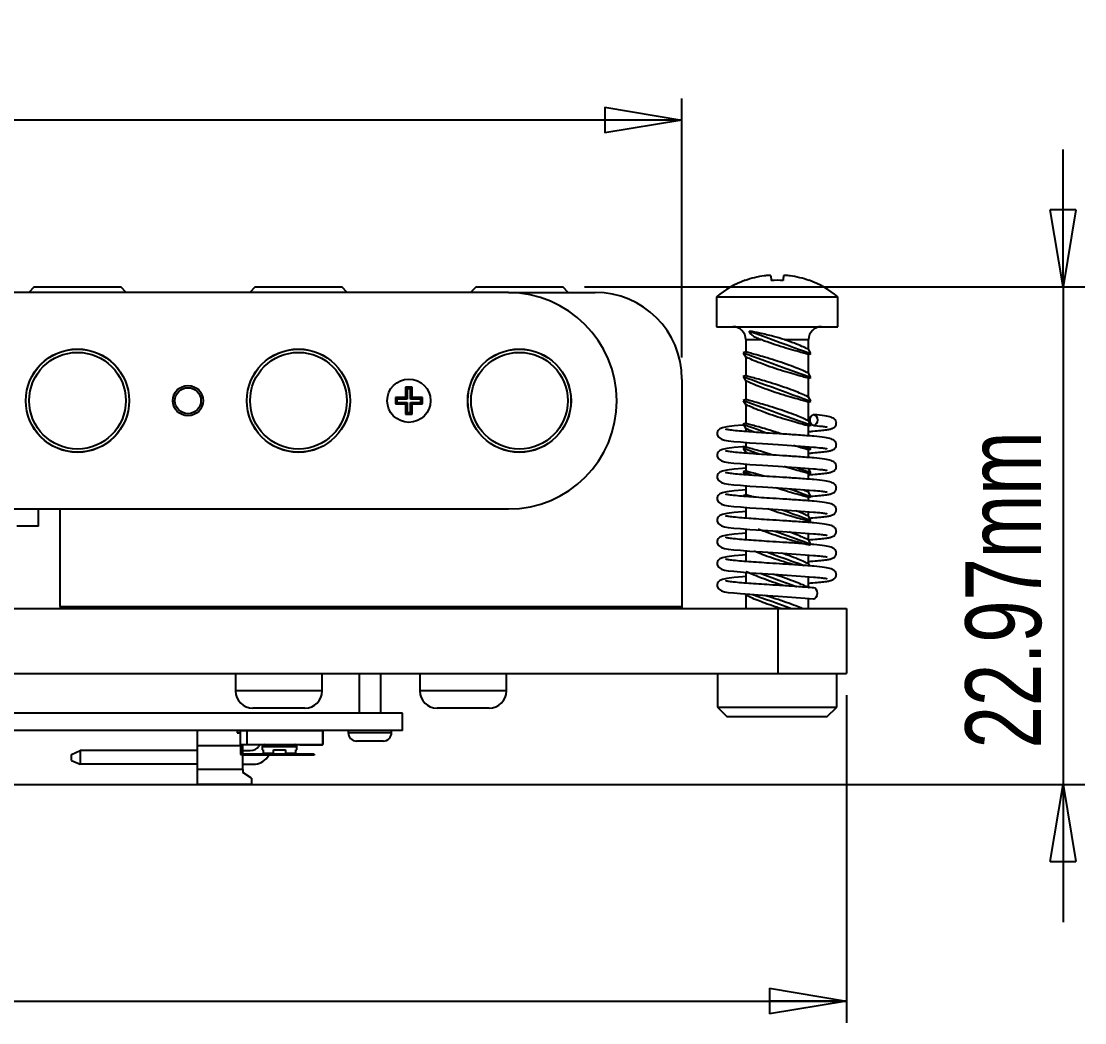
# Model space of a CAD drawing. Header units: millimetres. Extents: x 5 to 292, y 4 to 204.
# Drawn here: x 104.18 to 153.27, y 72.39 to 118.63 of the extents above; entities that cross this region are included whole.
import ezdxf

# ---------------------------------------------------------------- set-up
doc = ezdxf.new("R2010")
doc.units = ezdxf.units.MM
doc.layers.add('LAYER_1', color=179, linetype='Continuous')
doc.styles.add('SLDTEXTSTYLE0', font='TXT', dxfattribs={"width": 0.75})
doc.dimstyles.new('SLDDIMSTYLE0', dxfattribs={"dimtxt": 3.5, "dimasz": 3.556, "dimexe": 0, "dimexo": 0.0625, "dimgap": 0.875, "dimtad": 1, "dimrnd": 1e-09, "dimzin": 12, "dimdsep": 46, "dimtxsty": 'SLDTEXTSTYLE0', "dimblk1": 'CLOSED', "dimblk2": 'CLOSED', "dimsah": 1, "dimcen": 0.09, "dimadec": 0, "dimazin": 3, "dimtfac": 1, "dimtmove": 0, "dimatfit": 0, "dimldrblk": 'CLOSED', "dimfxl": 1, "dimfrac": 2, "dimtolj": 1, "dimtzin": 12, "dimarcsym": 0})
doc.dimstyles.new('SLDDIMSTYLE1', dxfattribs={"dimtxt": 3.5, "dimasz": 3.556, "dimexe": 0, "dimexo": 0.0625, "dimgap": 0.875, "dimtad": 1, "dimrnd": 1e-09, "dimzin": 4, "dimdsep": 46, "dimtxsty": 'SLDTEXTSTYLE0', "dimblk1": 'CLOSED', "dimblk2": 'CLOSED', "dimsah": 1, "dimcen": 0.09, "dimadec": 0, "dimazin": 1, "dimtfac": 1, "dimtofl": 0, "dimtmove": 0, "dimatfit": 3, "dimldrblk": 'CLOSED', "dimfxl": 1, "dimfrac": 2, "dimtolj": 1, "dimtzin": 12, "dimarcsym": 0})

# ---------------------------------------------------------------- blocks, each defined once
blk = doc.blocks.new('_CLOSED')
at = {"color": 0, "linetype": 'ByBlock', "lineweight": -2}
for p, q in [((-1, 0.166667), (0, 0)), ((-1, 0.166667), (-1, -0.166667)), ((0, 0), (-1, -0.166667)), ((0, 0), (-1, 0))]:
    blk.add_line(p, q, dxfattribs=at)
blk = doc.blocks.new('_D')
at = {"layer": 'LAYER_1'}
for p, q in [((152.272, 106.358), (152.272, 112.708)), ((130.172, 106.358), (153.272, 106.358)), ((152.272, 106.358), (152.272, 83.386)), ((84.119, 83.386), (153.272, 83.386)), ((152.272, 83.386), (152.272, 77.036))]:
    blk.add_line(p, q, dxfattribs=at)
at = {"layer": 'LAYER_1', "xscale": 3.556, "yscale": 3.556}
for p, rotation in [((152.272, 106.358, 1.494), 270), ((152.272, 83.386, 1.494), 90)]:
    blk.add_blockref('_CLOSED', p, dxfattribs=dict(at, rotation=rotation))
at = {"layer": 'LAYER_1', "insert": (147.76, 85.054), "char_height": 3.5, "attachment_point": 1, "rotation": 90, "style": 'SLDTEXTSTYLE0'}
blk.add_mtext('22.97mm', dxfattribs=at)
blk = doc.blocks.new('_D_1')
at = {"layer": 'LAYER_1'}
for p, q in [((48.272, 103.108), (48.272, 115.064)), ((134.672, 103.108), (134.672, 115.064)), ((134.672, 114.064), (48.272, 114.064))]:
    blk.add_line(p, q, dxfattribs=at)
at = {"layer": 'LAYER_1', "xscale": 3.556, "yscale": 3.556, "rotation": 180}
blk.add_blockref('_CLOSED', (48.272, 114.064, 1.494), dxfattribs=at)
at = {"layer": 'LAYER_1', "xscale": 3.556, "yscale": 3.556}
blk.add_blockref('_CLOSED', (134.672, 114.064, 1.494), dxfattribs=at)
at = {"layer": 'LAYER_1', "insert": (81.942, 118.576), "char_height": 3.5, "attachment_point": 1, "style": 'SLDTEXTSTYLE0'}
blk.add_mtext('86.40mm', dxfattribs=at)
blk = doc.blocks.new('_D_3')
at = {"layer": 'LAYER_1'}
for p, q in [((40.672, 87.508), (40.672, 72.386)), ((142.272, 87.508), (142.272, 72.386)), ((40.672, 73.386), (142.272, 73.386))]:
    blk.add_line(p, q, dxfattribs=at)
at = {"layer": 'LAYER_1', "xscale": 3.556, "yscale": 3.556, "rotation": 180}
blk.add_blockref('_CLOSED', (40.672, 73.386, 1.494), dxfattribs=at)
at = {"layer": 'LAYER_1', "xscale": 3.556, "yscale": 3.556}
blk.add_blockref('_CLOSED', (142.272, 73.386, 1.494), dxfattribs=at)
at = {"layer": 'LAYER_1', "insert": (80.649, 77.897), "char_height": 3.5, "attachment_point": 1, "style": 'SLDTEXTSTYLE0'}
blk.add_mtext('101.60mm', dxfattribs=at)

msp = doc.modelspace()

# ---------------------------------------------------------------- linework, layer by layer
at = {"color": 7, "linetype": 'Continuous', "lineweight": 25}
for p, q in [((126.672, 106.108), (56.272, 106.108)), ((104.772, 106.358), (104.522, 106.108)), ((104.772, 106.358), (108.772, 106.358)), ((109.022, 106.108), (108.772, 106.358)), ((114.972, 106.358), (114.722, 106.108)), ((114.972, 106.358), (118.972, 106.358)), ((119.222, 106.108), (118.972, 106.358)), ((125.172, 106.358), (124.922, 106.108)), ((125.172, 106.358), (129.172, 106.358)), ((126.672, 106.108), (130.672, 106.108)), ((129.422, 106.108), (129.172, 106.358)), ((136.272, 105.908), (136.272, 104.524)), ((136.272, 105.908), (141.872, 105.908)), ((141.872, 104.524), (141.872, 105.908)), ((136.272, 104.524), (141.872, 104.524)), ((137.622, 103.928), (137.622, 103.356)), ((140.522, 103.481), (140.522, 103.928)), ((137.634, 103.365), (137.51, 103.32)), ((137.51, 103.32), (137.629, 103.115)), ((137.622, 103.12), (137.622, 102.256)), ((140.634, 103.283), (140.516, 103.485)), ((140.519, 103.242), (140.634, 103.283)), ((140.522, 102.376), (140.522, 103.244)), ((137.634, 102.265), (137.51, 102.22)), ((137.51, 102.22), (137.629, 102.015)), ((140.518, 102.142), (140.634, 102.183)), ((140.634, 102.183), (140.521, 102.377)), ((140.522, 101.276), (140.522, 102.144)), ((121.922, 101.733), (121.922, 101.258)), ((122.222, 101.733), (121.922, 101.733)), ((121.994, 101.66), (121.922, 101.733)), ((121.994, 101.66), (121.994, 101.185)), ((122.149, 101.66), (121.994, 101.66)), ((122.149, 101.66), (122.222, 101.733)), ((122.149, 101.185), (122.149, 101.66)), ((122.222, 101.258), (122.222, 101.733)), ((134.672, 102.108), (134.672, 91.608)), ((137.622, 102.02), (137.622, 101.156)), ((121.519, 101.185), (121.447, 101.258)), ((121.447, 101.258), (121.447, 100.958)), ((121.922, 101.258), (121.447, 101.258)), ((121.519, 101.185), (121.519, 101.031)), ((121.994, 101.185), (121.519, 101.185)), ((121.994, 101.185), (121.922, 101.258)), ((122.149, 101.185), (122.222, 101.258)), ((122.624, 101.185), (122.149, 101.185)), ((122.697, 101.258), (122.222, 101.258)), ((122.624, 101.185), (122.697, 101.258)), ((122.624, 101.031), (122.624, 101.185)), ((122.697, 100.958), (122.697, 101.258)), ((137.634, 101.165), (137.51, 101.12)), ((140.634, 101.083), (140.521, 101.277)), ((121.519, 101.031), (121.447, 100.958)), ((121.447, 100.958), (121.922, 100.958)), ((121.519, 101.031), (121.994, 101.031)), ((121.994, 101.031), (121.922, 100.958)), ((121.922, 100.958), (121.922, 100.483)), ((121.994, 101.031), (121.994, 100.556)), ((122.149, 101.031), (122.222, 100.958)), ((122.149, 101.031), (122.624, 101.031)), ((122.149, 100.556), (122.149, 101.031)), ((122.222, 100.958), (122.697, 100.958)), ((122.222, 100.483), (122.222, 100.958)), ((122.624, 101.031), (122.697, 100.958)), ((137.51, 101.12), (137.629, 100.915)), ((137.622, 100.92), (137.622, 100.056)), ((140.518, 101.042), (140.634, 101.083)), ((140.522, 100.176), (140.522, 101.044)), ((121.994, 100.556), (121.922, 100.483)), ((121.922, 100.483), (122.222, 100.483)), ((121.994, 100.556), (122.149, 100.556)), ((122.149, 100.556), (122.222, 100.483)), ((140.634, 99.983), (140.521, 100.177)), ((140.593, 100.191), (140.522, 100.185)), ((137.634, 100.065), (137.51, 100.02)), ((137.51, 100.02), (137.629, 99.815)), ((137.622, 99.82), (137.622, 99.683)), ((140.518, 99.942), (140.634, 99.983)), ((140.522, 99.484), (140.522, 99.944)), ((137.622, 99.182), (137.622, 98.956)), ((137.634, 98.965), (137.51, 98.92)), ((137.51, 98.92), (137.629, 98.715)), ((137.622, 98.72), (137.622, 98.683)), ((140.518, 98.842), (140.634, 98.883)), ((140.522, 98.484), (140.522, 98.844)), ((140.634, 98.883), (140.578, 98.979)), ((137.634, 97.865), (137.51, 97.82)), ((137.51, 97.82), (137.588, 97.685)), ((137.622, 98.182), (137.622, 97.856)), ((138.478, 97.621), (138.139, 97.718)), ((140.518, 97.742), (140.634, 97.783)), ((140.634, 97.783), (140.521, 97.977)), ((140.522, 97.484), (140.522, 97.744)), ((137.634, 96.765), (137.51, 96.72)), ((137.622, 97.182), (137.622, 96.756)), ((140.634, 96.683), (140.521, 96.877)), ((140.522, 96.876), (140.522, 96.983)), ((140.518, 96.642), (140.634, 96.683)), ((140.522, 96.484), (140.522, 96.644)), ((102.472, 96.108), (126.672, 96.108)), ((104.966, 95.308), (104.966, 96.108)), ((105.972, 91.608), (105.972, 96.108)), ((137.622, 96.182), (137.622, 95.66)), ((140.634, 95.583), (140.521, 95.777)), ((140.522, 95.776), (140.522, 95.983)), ((104.966, 95.308), (103.966, 95.308)), ((140.518, 95.542), (140.634, 95.583)), ((140.522, 95.484), (140.522, 95.544)), ((137.622, 95.182), (137.622, 94.683)), ((140.522, 94.676), (140.522, 94.983)), ((140.634, 94.483), (140.521, 94.677)), ((140.522, 94.443), (140.634, 94.483)), ((137.622, 94.182), (137.622, 93.683)), ((138.196, 94.077), (138.015, 94.153)), ((140.522, 93.576), (140.522, 93.983)), ((140.577, 93.479), (140.521, 93.577)), ((137.622, 93.182), (137.622, 92.683)), ((140.522, 92.476), (140.522, 92.983)), ((137.588, 92.185), (137.629, 92.115)), ((137.622, 92.12), (137.622, 91.508)), ((140.522, 91.508), (140.522, 91.983)), ((43.842, 91.508), (139.102, 91.508)), ((105.972, 91.608), (105.972, 91.508)), ((105.972, 91.608), (134.672, 91.608)), ((134.672, 91.608), (134.672, 91.508)), ((139.102, 91.508), (139.102, 88.508)), ((139.102, 91.508), (142.272, 91.508)), ((142.272, 91.508), (142.272, 88.508)), ((43.842, 88.508), (139.102, 88.508)), ((114.072, 88.508), (114.072, 87.708)), ((118.072, 87.708), (118.072, 88.508)), ((119.772, 88.508), (119.772, 86.686)), ((120.772, 86.686), (120.772, 88.508)), ((122.572, 88.508), (122.572, 87.708)), ((126.572, 87.708), (126.572, 88.508)), ((136.322, 88.508), (136.322, 86.958)), ((139.102, 88.508), (142.272, 88.508)), ((141.822, 86.958), (141.822, 88.508)), ((117.272, 86.908), (114.872, 86.908)), ((125.772, 86.908), (123.372, 86.908)), ((136.322, 86.958), (136.772, 86.508)), ((136.322, 86.958), (141.822, 86.958)), ((141.372, 86.508), (141.822, 86.958)), ((119.772, 86.686), (79.472, 86.686)), ((121.772, 86.686), (119.772, 86.686)), ((121.772, 85.886), (121.772, 86.686)), ((141.372, 86.508), (136.772, 86.508)), ((119.772, 85.886), (79.472, 85.886)), ((112.298, 85.886), (112.298, 85.186)), ((114.151, 85.868), (114.151, 85.768)), ((114.301, 85.868), (114.151, 85.868)), ((114.151, 85.768), (114.301, 85.768)), ((114.301, 85.233), (114.301, 85.868)), ((114.601, 85.868), (114.301, 85.868)), ((114.601, 85.233), (114.601, 85.868)), ((118.051, 85.868), (114.601, 85.868)), ((114.798, 85.886), (114.798, 85.868)), ((117.214, 85.886), (117.214, 85.873)), ((117.214, 85.873), (118.076, 85.873)), ((117.298, 85.868), (117.298, 85.873)), ((117.324, 85.873), (117.334, 85.868)), ((118.101, 85.818), (118.101, 85.847)), ((118.101, 85.283), (118.101, 85.818)), ((118.114, 85.258), (118.114, 85.847)), ((119.272, 85.886), (119.272, 85.786)), ((121.772, 85.886), (119.772, 85.886)), ((121.272, 85.786), (121.272, 85.886)), ((106.498, 84.771), (106.898, 84.951)), ((106.898, 84.951), (106.898, 84.321)), ((112.298, 84.951), (106.898, 84.951)), ((112.298, 85.186), (114.301, 85.186)), ((112.298, 85.186), (112.298, 84.086)), ((114.301, 85.233), (114.601, 85.233)), ((114.301, 85.233), (114.301, 84.768)), ((114.401, 84.768), (114.401, 85.233)), ((114.401, 84.951), (114.748, 84.951)), ((114.601, 85.233), (118.051, 85.233)), ((115.209, 85.233), (115.148, 85.151)), ((115.301, 85.133), (115.301, 84.983)), ((115.301, 84.983), (115.35, 84.983)), ((115.35, 84.983), (115.35, 84.833)), ((115.826, 84.983), (116.376, 84.983)), ((115.826, 84.833), (115.826, 84.983)), ((116.376, 84.983), (116.376, 84.833)), ((116.842, 85.22), (116.842, 85.233)), ((117.043, 85.22), (116.842, 85.22)), ((116.852, 84.983), (116.901, 84.983)), ((116.852, 84.833), (116.852, 84.983)), ((116.901, 84.983), (116.901, 85.133)), ((117.043, 85.233), (117.043, 85.22)), ((117.043, 85.22), (118.076, 85.22)), ((118.076, 85.233), (118.051, 85.233)), ((118.101, 85.258), (118.101, 85.283)), ((119.691, 85.386), (119.647, 85.388)), ((120.122, 85.386), (119.691, 85.386)), ((120.421, 85.388), (120.122, 85.388)), ((120.122, 85.388), (120.122, 85.386)), ((120.422, 85.386), (120.421, 85.388)), ((120.852, 85.386), (120.422, 85.386)), ((120.896, 85.388), (120.852, 85.386)), ((106.498, 84.501), (106.498, 84.771)), ((106.498, 84.501), (106.898, 84.321)), ((114.301, 84.768), (114.401, 84.768)), ((114.398, 84.086), (114.398, 84.768)), ((114.441, 84.783), (114.441, 84.733)), ((114.586, 84.783), (114.441, 84.783)), ((114.586, 84.733), (114.441, 84.733)), ((114.586, 84.783), (114.586, 84.733)), ((117.351, 84.783), (114.586, 84.783)), ((117.351, 84.733), (114.586, 84.733)), ((115.35, 84.833), (115.826, 84.833)), ((115.538, 84.641), (115.607, 84.733)), ((116.376, 84.833), (116.852, 84.833)), ((117.351, 84.733), (117.351, 84.783)), ((117.701, 84.783), (117.351, 84.783)), ((117.701, 84.733), (117.351, 84.733)), ((117.701, 84.783), (117.701, 84.733)), ((112.298, 84.321), (106.898, 84.321)), ((114.398, 84.086), (112.298, 84.086)), ((112.298, 84.086), (112.298, 83.386)), ((114.398, 84.321), (114.897, 84.321)), ((114.398, 84.086), (114.398, 83.936)), ((114.798, 83.686), (114.398, 83.936)), ((114.798, 83.686), (114.798, 83.386)), ((114.798, 83.386), (112.298, 83.386))]:
    msp.add_line(p, q, dxfattribs=at)
at = {"color": 8, "linetype": 'Continuous', "lineweight": 25}
for p, q in [((137.622, 103.928), (138.32, 103.928)), ((139.402, 103.928), (140.522, 103.928)), ((118.072, 87.708), (114.072, 87.708)), ((126.572, 87.708), (122.572, 87.708)), ((119.272, 85.786), (121.272, 85.786)), ((115.301, 85.133), (116.901, 85.133))]:
    msp.add_line(p, q, dxfattribs=at)
at = {"color": 7, "linetype": 'Continuous', "lineweight": 25, "flags": 128}
for points in [[(137.598, 106.668), (137.598, 106.667), (137.598, 106.665), (137.599, 106.663), (137.599, 106.659)], [(138.778, 106.872), (138.779, 106.855), (138.781, 106.836), (138.784, 106.813), (138.786, 106.788), (138.789, 106.76), (138.792, 106.729), (138.795, 106.695), (138.799, 106.659)], [(139.365, 106.872), (139.364, 106.855), (139.362, 106.836), (139.359, 106.813), (139.357, 106.788), (139.354, 106.76), (139.351, 106.729), (139.348, 106.695), (139.344, 106.659)], [(137.79, 104.318), (138.005, 104.24), (138.268, 104.144), (138.567, 104.035), (138.888, 103.919), (139.217, 103.799), (139.539, 103.681), (139.841, 103.571), (140.109, 103.474), (140.331, 103.393), (140.496, 103.333), (140.599, 103.296), (140.634, 103.283)], [(137.51, 103.32), (137.519, 103.317), (137.591, 103.29), (137.733, 103.239), (137.938, 103.164), (138.195, 103.071), (138.493, 102.962), (138.819, 102.844), (139.156, 102.721), (139.489, 102.6), (139.803, 102.485), (140.083, 102.384), (140.315, 102.299), (140.489, 102.236), (140.597, 102.196), (140.634, 102.183)], [(137.51, 102.22), (137.519, 102.217), (137.591, 102.19), (137.733, 102.139), (137.938, 102.064), (138.195, 101.971), (138.493, 101.862), (138.819, 101.744), (139.156, 101.621), (139.489, 101.5), (139.803, 101.385), (140.083, 101.284), (140.315, 101.199), (140.489, 101.136), (140.597, 101.096), (140.634, 101.083)], [(137.51, 101.12), (137.519, 101.117), (137.591, 101.09), (137.733, 101.039), (137.938, 100.964), (138.195, 100.871), (138.493, 100.762), (138.819, 100.644), (139.156, 100.521), (139.489, 100.4), (139.803, 100.285), (140.083, 100.184), (140.315, 100.099), (140.489, 100.036), (140.597, 99.996), (140.634, 99.983)], [(140.93, 100.215), (140.917, 100.119), (140.88, 100.038), (140.825, 99.984), (140.759, 99.965), (140.694, 99.984), (140.639, 100.038), (140.602, 100.119), (140.589, 100.215), (140.602, 100.31), (140.639, 100.392), (140.694, 100.446), (140.759, 100.465), (140.825, 100.446), (140.88, 100.392), (140.917, 100.31), (140.93, 100.215)], [(137.533, 99.98), (137.474, 99.975), (137.08, 99.941), (136.749, 99.9), (136.551, 99.859), (136.429, 99.807), (136.378, 99.766), (136.349, 99.73), (136.322, 99.678), (136.306, 99.612), (136.308, 99.544), (136.354, 99.433), (136.496, 99.327), (136.635, 99.288), (136.817, 99.258), (137.065, 99.229), (137.383, 99.201), (137.81, 99.167), (138.4, 99.126), (139.124, 99.08), (139.529, 99.054), (139.952, 99.026), (140.369, 98.995), (140.752, 98.965), (140.752, 98.965)], [(137.51, 100.02), (137.519, 100.017), (137.591, 99.99), (137.733, 99.939), (137.938, 99.864), (138.195, 99.771), (138.493, 99.662), (138.634, 99.611)], [(137.622, 98.986), (137.474, 98.975), (137.08, 98.941), (136.749, 98.9), (136.551, 98.859), (136.429, 98.807), (136.378, 98.766), (136.349, 98.73), (136.322, 98.678), (136.306, 98.612), (136.308, 98.544), (136.354, 98.433), (136.496, 98.327), (136.635, 98.288), (136.817, 98.258), (137.065, 98.229), (137.383, 98.201), (137.81, 98.167), (138.4, 98.126), (139.124, 98.08), (139.529, 98.054), (139.952, 98.026), (140.369, 97.995), (140.752, 97.965), (140.752, 97.965)], [(137.51, 98.92), (137.519, 98.917), (137.591, 98.89), (137.733, 98.839), (137.938, 98.764), (138.195, 98.671), (138.284, 98.638)], [(140.322, 98.996), (140.489, 98.936), (140.597, 98.896), (140.634, 98.883)], [(137.622, 97.986), (137.474, 97.975), (137.08, 97.941), (136.749, 97.9), (136.551, 97.859), (136.429, 97.807), (136.378, 97.766), (136.349, 97.73), (136.322, 97.678), (136.306, 97.612), (136.308, 97.544), (136.354, 97.433), (136.496, 97.327), (136.635, 97.288), (136.817, 97.258), (137.065, 97.229), (137.383, 97.201), (137.81, 97.167), (138.4, 97.126), (139.124, 97.08), (139.529, 97.054), (139.952, 97.026), (140.369, 96.995), (140.752, 96.965), (140.752, 96.965)], [(137.51, 97.82), (137.519, 97.817), (137.591, 97.79), (137.733, 97.739), (137.938, 97.664), (137.939, 97.664)], [(139.988, 98.018), (140.083, 97.984), (140.315, 97.899), (140.489, 97.836), (140.597, 97.796), (140.634, 97.783)], [(137.622, 96.986), (137.474, 96.975), (137.08, 96.941), (136.749, 96.9), (136.551, 96.859), (136.429, 96.807), (136.378, 96.766), (136.349, 96.73), (136.322, 96.678), (136.306, 96.612), (136.308, 96.544), (136.354, 96.433), (136.496, 96.327), (136.635, 96.288), (136.817, 96.258), (137.065, 96.229), (137.383, 96.201), (137.81, 96.167), (138.4, 96.126), (139.124, 96.08), (139.529, 96.054), (139.952, 96.026), (140.369, 95.995), (140.752, 95.965), (140.752, 95.965)], [(137.51, 96.72), (137.519, 96.717), (137.581, 96.694)], [(139.641, 97.044), (139.803, 96.985), (140.083, 96.884), (140.315, 96.799), (140.489, 96.736), (140.597, 96.696), (140.634, 96.683)], [(137.622, 95.986), (137.474, 95.975), (137.08, 95.941), (136.749, 95.9), (136.551, 95.859), (136.429, 95.807), (136.378, 95.766), (136.349, 95.73), (136.322, 95.678), (136.306, 95.612), (136.308, 95.544), (136.354, 95.433), (136.496, 95.327), (136.635, 95.288), (136.817, 95.258), (137.065, 95.229), (137.383, 95.201), (137.81, 95.167), (138.4, 95.126), (139.124, 95.08), (139.529, 95.054), (139.952, 95.026), (140.369, 94.995), (140.752, 94.965), (140.752, 94.965)], [(139.302, 96.068), (139.489, 96), (139.803, 95.885), (140.083, 95.784), (140.315, 95.699), (140.489, 95.636), (140.597, 95.596), (140.634, 95.583)], [(137.622, 94.986), (137.474, 94.975), (137.08, 94.941), (136.749, 94.9), (136.551, 94.859), (136.429, 94.807), (136.378, 94.766), (136.349, 94.73), (136.322, 94.678), (136.306, 94.612), (136.308, 94.544), (136.354, 94.433), (136.496, 94.327), (136.635, 94.288), (136.817, 94.258), (137.065, 94.229), (137.383, 94.201), (137.81, 94.167), (138.4, 94.126), (139.124, 94.08), (139.529, 94.054), (139.952, 94.026), (140.369, 93.995), (140.752, 93.965), (140.752, 93.965)], [(138.963, 95.091), (139.156, 95.021), (139.489, 94.9), (139.803, 94.785), (140.083, 94.684), (140.315, 94.599), (140.489, 94.536), (140.597, 94.496), (140.634, 94.483)], [(137.622, 93.986), (137.474, 93.975), (137.08, 93.941), (136.749, 93.9), (136.551, 93.859), (136.429, 93.807), (136.378, 93.766), (136.349, 93.73), (136.322, 93.678), (136.306, 93.612), (136.308, 93.544), (136.354, 93.433), (136.496, 93.327), (136.635, 93.288), (136.817, 93.258), (137.065, 93.229), (137.383, 93.201), (137.81, 93.167), (138.4, 93.126), (139.124, 93.08), (139.529, 93.054), (139.952, 93.026), (140.369, 92.995), (140.752, 92.965), (140.752, 92.965)], [(138.633, 94.111), (138.819, 94.044), (139.156, 93.921), (139.489, 93.8), (139.803, 93.685), (140.083, 93.584), (140.315, 93.499), (140.321, 93.497)], [(137.622, 92.986), (137.474, 92.975), (137.08, 92.941), (136.749, 92.9), (136.551, 92.859), (136.429, 92.807), (136.378, 92.766), (136.349, 92.73), (136.322, 92.678), (136.306, 92.612), (136.308, 92.544), (136.354, 92.433), (136.496, 92.327), (136.635, 92.288), (136.817, 92.258), (137.065, 92.229), (137.383, 92.201), (137.81, 92.167), (138.4, 92.126), (139.124, 92.08), (139.529, 92.054), (139.952, 92.026), (140.369, 91.995), (140.752, 91.965), (140.752, 91.965)], [(138.284, 93.138), (138.493, 93.062), (138.819, 92.944), (139.156, 92.821), (139.489, 92.7), (139.803, 92.585), (139.988, 92.518)], [(140.752, 91.965), (140.759, 91.965), (140.825, 91.984), (140.88, 92.038), (140.917, 92.119), (140.93, 92.215), (140.917, 92.31), (140.88, 92.392), (140.825, 92.446), (140.766, 92.465)], [(137.94, 92.164), (138.195, 92.071), (138.493, 91.962), (138.819, 91.844), (139.156, 91.721), (139.489, 91.6), (139.74, 91.508)], [(116.098, 85.886), (116.006, 85.88), (115.931, 85.868)]]:
    msp.add_lwpolyline(points, dxfattribs=at)
at = {"color": 7, "linetype": 'Continuous', "lineweight": 25}
for centre, radius in [((106.772, 101.108), 2.385), ((106.772, 101.108), 2.381), ((106.772, 101.108), 2.231), ((116.972, 101.108), 2.385), ((116.972, 101.108), 2.381), ((116.972, 101.108), 2.231), ((127.172, 101.108), 2.385), ((127.172, 101.108), 2.381), ((127.172, 101.108), 2.231), ((111.872, 101.108), 0.7), ((111.872, 101.108), 0.6), ((122.072, 101.108), 1)]:
    msp.add_circle(centre, radius, dxfattribs=at)
for centre, radius, start, end in [((139.072, 102.556), 4.368, 109.7123, 129.8683), ((139.071, 102.53), 4.383, 97.8583, 109.6187), ((139.072, 102.408), 4.259, 86.3326, 93.6674), ((139.072, 102.53), 4.383, 70.3813, 82.1417), ((132.294, 107.492), 8.292, 354.2373, 354.2979), ((139.072, 102.556), 4.368, 50.1317, 70.2877), ((126.628, 101.064), 5.044, 0.5, 89.5), ((130.672, 102.108), 4, 0, 90), ((137.026, 103.928), 0.595, 0, 90), ((141.117, 103.928), 0.595, 90, 180), ((126.672, 101.108), 5, 270, 0), ((114.872, 87.708), 0.8, 180, 270), ((117.272, 87.708), 0.8, 270, 0), ((123.372, 87.708), 0.8, 180, 270), ((125.772, 87.708), 0.8, 270, 0), ((118.051, 85.818), 0.05, 0, 90), ((118.076, 85.847), 0.0381, 0, 90), ((118.076, 85.847), 0.0254, 360, 90), ((119.672, 85.786), 0.4, 180, 266.5132), ((120.872, 85.786), 0.4, 273.4832, 0), ((114.748, 85.451), 0.5, 270, 323.1792), ((115.401, 85.133), 0.1, 90, 180), ((116.801, 85.133), 0.1, 65.9727, 90), ((116.801, 85.133), 0.1, 360, 60.8092), ((118.051, 85.283), 0.05, 270, 360), ((118.076, 85.258), 0.0254, 270, 0), ((118.076, 85.258), 0.0381, 270, 360), ((114.897, 85.121), 0.8, 270, 323.1792)]:
    msp.add_arc(centre, radius, start, end, dxfattribs=at)
for points, knots in [([(138.778, 106.872), (138.774, 106.877), (138.766, 106.885), (138.712, 106.89), (138.634, 106.889), (138.549, 106.882), (138.493, 106.875), (138.472, 106.872)], [0, 0, 0, 0, 0.21709, 0.434292, 0.648961, 0.862731, 1, 1, 1, 1]), ([(139.672, 106.872), (139.637, 106.877), (139.568, 106.885), (139.476, 106.89), (139.407, 106.889), (139.371, 106.882), (139.367, 106.875), (139.365, 106.872)], [0, 0, 0, 0, 0.217094, 0.434292, 0.648964, 0.86273, 1, 1, 1, 1]), ([(139.402, 103.928), (139.235, 103.98), (138.858, 104.097), (138.282, 104.224), (137.933, 104.292), (137.796, 104.317), (137.79, 104.318)], [0, 0, 0, 0, 0.293907, 0.661808, 0.984465, 1, 1, 1, 1]), ([(138.32, 103.928), (138.245, 103.958), (138.095, 104.016), (137.95, 104.104), (137.863, 104.182), (137.833, 104.215), (137.811, 104.247), (137.798, 104.276), (137.791, 104.3), (137.79, 104.313), (137.79, 104.318)], [0, 0, 0, 0, 0.356478, 0.710959, 0.775769, 0.841134, 0.879753, 0.918502, 0.967495, 1, 1, 1, 1]), ([(140.518, 103.244), (140.506, 103.247), (140.481, 103.254), (140.255, 103.315), (139.913, 103.41), (139.471, 103.539), (138.976, 103.693), (138.582, 103.829), (138.377, 103.907), (138.32, 103.928)], [0, 0, 0, 0, 0.142785, 0.29265, 0.445151, 0.602456, 0.765616, 0.934309, 1, 1, 1, 1]), ([(140.51, 103.481), (140.514, 103.479), (140.536, 103.469), (140.438, 103.516), (140.222, 103.614), (139.87, 103.761), (139.563, 103.871), (139.402, 103.928)], [0, 0, 0, 0, 0.043562, 0.265305, 0.489839, 0.732179, 1, 1, 1, 1]), ([(138.139, 103.218), (138.039, 103.246), (137.825, 103.306), (137.644, 103.354), (137.639, 103.356), (137.638, 103.356)], [0, 0, 0, 0, 0.342158, 0.729809, 1, 1, 1, 1]), ([(138.196, 102.877), (138.074, 102.927), (137.832, 103.027), (137.641, 103.118), (137.639, 103.119), (137.638, 103.12)], [0, 0, 0, 0, 0.381999, 0.761879, 1, 1, 1, 1]), ([(140.52, 102.376), (140.52, 102.376), (140.545, 102.364), (140.46, 102.405), (140.269, 102.494), (139.936, 102.634), (139.496, 102.799), (138.986, 102.968), (138.506, 103.114), (138.251, 103.187), (138.139, 103.218)], [0, 0, 0, 0, 0.003405, 0.134855, 0.265965, 0.40661, 0.558943, 0.717891, 0.876835, 1, 1, 1, 1]), ([(140.518, 102.144), (140.506, 102.147), (140.481, 102.154), (140.257, 102.214), (139.915, 102.309), (139.473, 102.438), (138.979, 102.592), (138.533, 102.746), (138.293, 102.839), (138.196, 102.877)], [0, 0, 0, 0, 0.13528, 0.277993, 0.423203, 0.572981, 0.728333, 0.888959, 1, 1, 1, 1]), ([(138.139, 102.118), (138.039, 102.146), (137.825, 102.206), (137.644, 102.254), (137.639, 102.256), (137.638, 102.256)], [0, 0, 0, 0, 0.342158, 0.729809, 1, 1, 1, 1]), ([(140.52, 101.276), (140.52, 101.276), (140.545, 101.264), (140.46, 101.305), (140.269, 101.394), (139.936, 101.534), (139.496, 101.699), (138.986, 101.868), (138.506, 102.014), (138.251, 102.087), (138.139, 102.118)], [0, 0, 0, 0, 0.003405, 0.134855, 0.265965, 0.40661, 0.558943, 0.717891, 0.876835, 1, 1, 1, 1]), ([(138.196, 101.777), (138.074, 101.827), (137.832, 101.927), (137.641, 102.018), (137.639, 102.019), (137.638, 102.02)], [0, 0, 0, 0, 0.381999, 0.761879, 1, 1, 1, 1]), ([(140.518, 101.044), (140.506, 101.047), (140.481, 101.054), (140.257, 101.114), (139.915, 101.209), (139.473, 101.338), (138.979, 101.492), (138.533, 101.646), (138.293, 101.739), (138.196, 101.777)], [0, 0, 0, 0, 0.13528, 0.277993, 0.423203, 0.572981, 0.728333, 0.888959, 1, 1, 1, 1]), ([(138.139, 101.018), (138.039, 101.046), (137.825, 101.106), (137.644, 101.154), (137.639, 101.156), (137.638, 101.156)], [0, 0, 0, 0, 0.342158, 0.729809, 1, 1, 1, 1]), ([(138.196, 100.677), (138.074, 100.727), (137.832, 100.827), (137.641, 100.918), (137.639, 100.919), (137.638, 100.92)], [0, 0, 0, 0, 0.381999, 0.761879, 1, 1, 1, 1]), ([(140.52, 100.176), (140.52, 100.176), (140.545, 100.164), (140.46, 100.205), (140.269, 100.294), (139.936, 100.434), (139.496, 100.599), (138.986, 100.768), (138.506, 100.914), (138.251, 100.987), (138.139, 101.018)], [0, 0, 0, 0, 0.003405, 0.134855, 0.265965, 0.40661, 0.558943, 0.717891, 0.876835, 1, 1, 1, 1]), ([(140.518, 99.944), (140.506, 99.947), (140.481, 99.954), (140.257, 100.014), (139.915, 100.109), (139.473, 100.238), (138.979, 100.392), (138.533, 100.546), (138.293, 100.639), (138.196, 100.677)], [0, 0, 0, 0, 0.13528, 0.277993, 0.423203, 0.572981, 0.728333, 0.888959, 1, 1, 1, 1]), ([(140.522, 99.685), (140.589, 99.69), (140.806, 99.707), (141.085, 99.732), (141.352, 99.765), (141.514, 99.795), (141.631, 99.826), (141.736, 99.9), (141.785, 99.976), (141.802, 100.041), (141.805, 100.08), (141.803, 100.115), (141.798, 100.142), (141.779, 100.203), (141.716, 100.275), (141.558, 100.352), (141.262, 100.417), (140.942, 100.448), (140.767, 100.464)], [0, 0, 0, 0, 0.05102, 0.163073, 0.265193, 0.356002, 0.435631, 0.473676, 0.509358, 0.523299, 0.534396, 0.539893, 0.551271, 0.566794, 0.629755, 0.724605, 0.849692, 1, 1, 1, 1]), ([(140.522, 98.685), (140.589, 98.69), (140.806, 98.707), (141.085, 98.732), (141.352, 98.765), (141.514, 98.795), (141.631, 98.826), (141.736, 98.9), (141.785, 98.976), (141.802, 99.041), (141.805, 99.08), (141.803, 99.115), (141.798, 99.142), (141.779, 99.203), (141.716, 99.275), (141.558, 99.352), (141.26, 99.417), (140.841, 99.46), (140.433, 99.491), (139.958, 99.526), (139.377, 99.565), (138.748, 99.603), (138.215, 99.638), (137.743, 99.672), (137.316, 99.706), (136.967, 99.74), (136.763, 99.767), (136.692, 99.788), (136.698, 99.783), (136.698, 99.783)], [0, 0, 0, 0, 0.024002, 0.076715, 0.124756, 0.167477, 0.204937, 0.222835, 0.239621, 0.246179, 0.251399, 0.253986, 0.259338, 0.266641, 0.29626, 0.340881, 0.399726, 0.470437, 0.514129, 0.555692, 0.629795, 0.690737, 0.741597, 0.792445, 0.846538, 0.90369, 0.959333, 0.998401, 1, 1, 1, 1]), ([(138.139, 99.918), (138.039, 99.946), (137.825, 100.006), (137.644, 100.054), (137.639, 100.056), (137.638, 100.056)], [0, 0, 0, 0, 0.342158, 0.729809, 1, 1, 1, 1]), ([(138.014, 99.653), (137.959, 99.676), (137.786, 99.748), (137.643, 99.818), (137.639, 99.819), (137.638, 99.82)], [0, 0, 0, 0, 0.223934, 0.700976, 1, 1, 1, 1]), ([(139.27, 99.571), (139.176, 99.603), (138.913, 99.692), (138.505, 99.814), (138.25, 99.887), (138.139, 99.918)], [0, 0, 0, 0, 0.239549, 0.667997, 1, 1, 1, 1]), ([(140.752, 99.965), (140.881, 99.953), (141.117, 99.93), (141.301, 99.91), (141.377, 99.891), (141.37, 99.905), (141.369, 99.906)], [0, 0, 0, 0, 0.389278, 0.713915, 0.967012, 1, 1, 1, 1]), ([(140.522, 97.685), (140.589, 97.69), (140.806, 97.707), (141.085, 97.732), (141.352, 97.765), (141.514, 97.795), (141.631, 97.826), (141.736, 97.9), (141.785, 97.976), (141.802, 98.041), (141.805, 98.08), (141.803, 98.115), (141.798, 98.142), (141.779, 98.203), (141.716, 98.275), (141.558, 98.352), (141.26, 98.417), (140.841, 98.46), (140.433, 98.491), (139.958, 98.526), (139.377, 98.565), (138.748, 98.603), (138.215, 98.638), (137.743, 98.672), (137.316, 98.706), (136.967, 98.74), (136.763, 98.767), (136.692, 98.788), (136.698, 98.783), (136.698, 98.783)], [0, 0, 0, 0, 0.024002, 0.076715, 0.124756, 0.167477, 0.204937, 0.222835, 0.239621, 0.246179, 0.2514, 0.253986, 0.259339, 0.266641, 0.29626, 0.340881, 0.399726, 0.470437, 0.514129, 0.555692, 0.629795, 0.690737, 0.741597, 0.792445, 0.846538, 0.90369, 0.959333, 0.998401, 1, 1, 1, 1]), ([(137.739, 98.673), (137.707, 98.688), (137.628, 98.724), (137.634, 98.721), (137.638, 98.72)], [0, 0, 0, 0, 0.395412, 1, 1, 1, 1]), ([(138.139, 98.818), (138.039, 98.846), (137.825, 98.906), (137.644, 98.954), (137.639, 98.956), (137.638, 98.956)], [0, 0, 0, 0, 0.342158, 0.729809, 1, 1, 1, 1]), ([(138.893, 98.594), (138.753, 98.638), (138.478, 98.723), (138.25, 98.787), (138.139, 98.818)], [0, 0, 0, 0, 0.5127601, 1, 1, 1, 1]), ([(140.518, 98.844), (140.506, 98.847), (140.482, 98.853), (140.253, 98.916), (140.022, 98.978), (139.858, 99.027), (139.834, 99.034)], [0, 0, 0, 0, 0.302366, 0.621345, 0.945907, 1, 1, 1, 1]), ([(140.752, 98.965), (140.881, 98.953), (141.117, 98.93), (141.301, 98.91), (141.377, 98.891), (141.37, 98.905), (141.369, 98.906)], [0, 0, 0, 0, 0.389278, 0.713915, 0.967012, 1, 1, 1, 1]), ([(140.628, 96.693), (140.659, 96.696), (140.838, 96.709), (141.084, 96.732), (141.352, 96.765), (141.514, 96.795), (141.631, 96.826), (141.736, 96.9), (141.785, 96.976), (141.802, 97.041), (141.805, 97.08), (141.803, 97.115), (141.798, 97.142), (141.779, 97.203), (141.716, 97.275), (141.558, 97.352), (141.26, 97.417), (140.841, 97.46), (140.433, 97.491), (139.958, 97.526), (139.377, 97.565), (138.748, 97.603), (138.215, 97.638), (137.743, 97.672), (137.316, 97.706), (136.967, 97.74), (136.763, 97.767), (136.692, 97.788), (136.698, 97.783), (136.698, 97.783)], [0, 0, 0, 0, 0.011344, 0.064741, 0.113405, 0.156679, 0.194625, 0.212756, 0.229759, 0.236403, 0.24169, 0.24431, 0.249732, 0.25713, 0.287133, 0.332333, 0.391941, 0.463569, 0.507827, 0.549929, 0.624994, 0.686726, 0.738246, 0.789753, 0.844547, 0.902441, 0.958806, 0.998381, 1, 1, 1, 1]), ([(138.139, 97.718), (138.039, 97.746), (137.825, 97.806), (137.644, 97.854), (137.639, 97.856), (137.638, 97.856)], [0, 0, 0, 0, 0.342158, 0.729809, 1, 1, 1, 1]), ([(140.518, 97.744), (140.506, 97.747), (140.481, 97.754), (140.257, 97.814), (139.914, 97.91), (139.605, 97.998), (139.424, 98.055), (139.399, 98.063)], [0, 0, 0, 0, 0.226867, 0.466199, 0.709719, 0.9609, 1, 1, 1, 1]), ([(140.752, 97.965), (140.881, 97.953), (141.117, 97.93), (141.301, 97.91), (141.377, 97.891), (141.37, 97.905), (141.369, 97.906)], [0, 0, 0, 0, 0.389278, 0.713915, 0.967012, 1, 1, 1, 1]), ([(140.572, 95.689), (140.622, 95.693), (140.821, 95.708), (141.085, 95.732), (141.352, 95.765), (141.514, 95.795), (141.631, 95.826), (141.736, 95.9), (141.785, 95.976), (141.802, 96.041), (141.805, 96.08), (141.803, 96.115), (141.798, 96.142), (141.779, 96.203), (141.716, 96.275), (141.558, 96.352), (141.26, 96.417), (140.841, 96.46), (140.433, 96.491), (139.958, 96.526), (139.377, 96.565), (138.748, 96.603), (138.215, 96.638), (137.743, 96.672), (137.316, 96.706), (136.967, 96.74), (136.763, 96.767), (136.692, 96.788), (136.698, 96.783), (136.698, 96.783)], [0, 0, 0, 0, 0.018023, 0.071059, 0.119395, 0.162377, 0.200066, 0.218074, 0.234963, 0.241561, 0.246814, 0.249416, 0.254801, 0.262148, 0.291949, 0.336843, 0.396049, 0.467193, 0.511152, 0.55297, 0.627527, 0.688842, 0.740014, 0.791173, 0.845597, 0.9031, 0.959084, 0.998392, 1, 1, 1, 1]), ([(138.015, 96.653), (137.959, 96.668), (137.792, 96.715), (137.645, 96.754), (137.64, 96.756), (137.638, 96.756)], [0, 0, 0, 0, 0.225647, 0.681956, 1, 1, 1, 1]), ([(140.518, 96.644), (140.506, 96.647), (140.481, 96.654), (140.257, 96.714), (139.915, 96.809), (139.477, 96.936), (139.16, 97.037), (139.001, 97.088)], [0, 0, 0, 0, 0.186972, 0.384217, 0.584914, 0.791924, 1, 1, 1, 1]), ([(140.52, 96.876), (140.52, 96.876), (140.545, 96.864), (140.452, 96.908), (140.349, 96.959), (140.244, 97.003), (140.239, 97.005)], [0, 0, 0, 0, 0.012496, 0.494875, 0.976009, 1, 1, 1, 1]), ([(140.752, 96.965), (140.881, 96.953), (141.117, 96.93), (141.301, 96.91), (141.377, 96.891), (141.37, 96.905), (141.369, 96.906)], [0, 0, 0, 0, 0.389278, 0.713915, 0.967012, 1, 1, 1, 1]), ([(140.522, 94.685), (140.589, 94.69), (140.806, 94.707), (141.085, 94.732), (141.352, 94.765), (141.514, 94.795), (141.631, 94.826), (141.736, 94.9), (141.785, 94.976), (141.802, 95.041), (141.805, 95.08), (141.803, 95.115), (141.798, 95.142), (141.779, 95.203), (141.716, 95.275), (141.558, 95.352), (141.26, 95.417), (140.841, 95.46), (140.433, 95.491), (139.958, 95.526), (139.377, 95.565), (138.748, 95.603), (138.215, 95.638), (137.743, 95.672), (137.316, 95.706), (136.967, 95.74), (136.763, 95.767), (136.692, 95.788), (136.698, 95.783), (136.698, 95.783)], [0, 0, 0, 0, 0.024002, 0.076715, 0.124756, 0.167477, 0.204937, 0.222835, 0.239621, 0.246179, 0.251399, 0.253986, 0.259338, 0.266641, 0.29626, 0.340881, 0.399726, 0.470437, 0.514129, 0.555692, 0.629795, 0.690737, 0.741597, 0.792445, 0.846538, 0.90369, 0.959333, 0.998401, 1, 1, 1, 1]), ([(140.518, 95.544), (140.506, 95.547), (140.481, 95.554), (140.257, 95.614), (139.914, 95.709), (139.474, 95.838), (139.026, 95.976), (138.758, 96.071), (138.646, 96.11)], [0, 0, 0, 0, 0.161077, 0.331004, 0.503906, 0.682246, 0.867223, 1, 1, 1, 1]), ([(140.52, 95.776), (140.52, 95.776), (140.545, 95.764), (140.459, 95.805), (140.275, 95.891), (140.058, 95.981), (139.948, 96.026)], [0, 0, 0, 0, 0.008515, 0.337218, 0.665072, 1, 1, 1, 1]), ([(140.752, 95.965), (140.881, 95.953), (141.117, 95.93), (141.301, 95.91), (141.377, 95.891), (141.37, 95.905), (141.369, 95.906)], [0, 0, 0, 0, 0.389278, 0.713915, 0.967012, 1, 1, 1, 1]), ([(140.522, 93.685), (140.589, 93.69), (140.806, 93.707), (141.085, 93.732), (141.352, 93.765), (141.514, 93.795), (141.631, 93.826), (141.736, 93.9), (141.785, 93.976), (141.802, 94.041), (141.805, 94.08), (141.803, 94.115), (141.798, 94.142), (141.779, 94.203), (141.716, 94.275), (141.558, 94.352), (141.26, 94.417), (140.841, 94.46), (140.433, 94.491), (139.958, 94.526), (139.377, 94.565), (138.748, 94.603), (138.215, 94.638), (137.743, 94.672), (137.316, 94.706), (136.967, 94.74), (136.763, 94.767), (136.692, 94.788), (136.698, 94.783), (136.698, 94.783)], [0, 0, 0, 0, 0.024002, 0.076715, 0.124756, 0.167477, 0.204937, 0.222835, 0.239621, 0.246179, 0.2514, 0.253986, 0.259339, 0.266641, 0.29626, 0.340881, 0.399726, 0.470437, 0.514129, 0.555692, 0.629795, 0.690737, 0.741597, 0.792445, 0.846538, 0.90369, 0.959333, 0.998401, 1, 1, 1, 1]), ([(140.518, 94.444), (140.506, 94.447), (140.481, 94.454), (140.257, 94.514), (139.915, 94.609), (139.473, 94.738), (138.979, 94.892), (138.533, 95.046), (138.293, 95.139), (138.196, 95.177)], [0, 0, 0, 0, 0.13528, 0.277993, 0.423203, 0.572981, 0.728333, 0.888959, 1, 1, 1, 1]), ([(140.52, 94.676), (140.52, 94.676), (140.545, 94.664), (140.461, 94.705), (140.267, 94.794), (139.976, 94.919), (139.73, 95.009), (139.623, 95.048)], [0, 0, 0, 0, 0.0066214, 0.2622301, 0.5171788, 0.7906686, 1, 1, 1, 1]), ([(140.752, 94.965), (140.881, 94.953), (141.117, 94.93), (141.301, 94.91), (141.377, 94.891), (141.37, 94.905), (141.369, 94.906)], [0, 0, 0, 0, 0.389278, 0.713915, 0.967012, 1, 1, 1, 1]), ([(140.767, 93.464), (140.654, 93.474), (140.434, 93.491), (139.957, 93.526), (139.377, 93.565), (138.748, 93.603), (138.215, 93.638), (137.743, 93.672), (137.316, 93.706), (136.967, 93.74), (136.763, 93.767), (136.692, 93.789), (136.698, 93.783), (136.698, 93.783)], [0, 0, 0, 0, 0.082505, 0.160991, 0.300924, 0.416002, 0.512045, 0.608063, 0.710209, 0.818134, 0.923207, 0.996981, 1, 1, 1, 1]), ([(139.835, 93.533), (139.717, 93.568), (139.452, 93.644), (138.977, 93.793), (138.533, 93.946), (138.293, 94.039), (138.196, 94.077)], [0, 0, 0, 0, 0.227775, 0.508716, 0.799192, 1, 1, 1, 1]), ([(140.52, 93.576), (140.52, 93.576), (140.545, 93.564), (140.46, 93.605), (140.269, 93.694), (139.935, 93.834), (139.586, 93.967), (139.346, 94.046), (139.271, 94.071)], [0, 0, 0, 0, 0.005414, 0.214427, 0.422899, 0.646533, 0.888752, 1, 1, 1, 1]), ([(140.752, 93.965), (140.881, 93.953), (141.117, 93.93), (141.301, 93.91), (141.377, 93.891), (141.37, 93.905), (141.369, 93.906)], [0, 0, 0, 0, 0.389278, 0.713915, 0.967012, 1, 1, 1, 1]), ([(140.522, 92.685), (140.589, 92.69), (140.806, 92.707), (141.085, 92.732), (141.352, 92.765), (141.514, 92.795), (141.631, 92.826), (141.736, 92.9), (141.785, 92.976), (141.802, 93.041), (141.805, 93.08), (141.803, 93.115), (141.798, 93.142), (141.779, 93.203), (141.716, 93.275), (141.558, 93.352), (141.262, 93.417), (140.942, 93.448), (140.767, 93.464)], [0, 0, 0, 0, 0.05102, 0.163073, 0.265193, 0.356002, 0.435631, 0.473676, 0.509358, 0.523299, 0.534395, 0.539893, 0.551271, 0.566794, 0.629755, 0.724605, 0.849692, 1, 1, 1, 1]), ([(138.196, 92.977), (138.074, 93.027), (137.832, 93.127), (137.641, 93.218), (137.639, 93.219), (137.638, 93.22)], [0, 0, 0, 0, 0.381999, 0.761879, 1, 1, 1, 1]), ([(139.399, 92.563), (139.262, 92.605), (138.956, 92.699), (138.532, 92.846), (138.293, 92.939), (138.196, 92.977)], [0, 0, 0, 0, 0.327127, 0.724969, 1, 1, 1, 1]), ([(140.52, 92.476), (140.52, 92.476), (140.545, 92.464), (140.46, 92.505), (140.269, 92.593), (139.936, 92.734), (139.498, 92.897), (139.121, 93.025), (138.923, 93.085), (138.892, 93.095)], [0, 0, 0, 0, 0.0045539, 0.1803491, 0.3556904, 0.5437834, 0.7475077, 0.9600772, 1, 1, 1, 1]), ([(140.752, 92.965), (140.881, 92.953), (141.117, 92.93), (141.301, 92.91), (141.377, 92.891), (141.37, 92.905), (141.369, 92.906)], [0, 0, 0, 0, 0.3892779, 0.7139153, 0.9670114, 1, 1, 1, 1]), ([(140.767, 92.464), (140.654, 92.474), (140.434, 92.491), (139.957, 92.526), (139.377, 92.565), (138.748, 92.603), (138.215, 92.638), (137.743, 92.672), (137.316, 92.706), (136.967, 92.74), (136.763, 92.767), (136.692, 92.788), (136.698, 92.783), (136.698, 92.783)], [0, 0, 0, 0, 0.082505, 0.160991, 0.300924, 0.416002, 0.512045, 0.608063, 0.710209, 0.818134, 0.923207, 0.996981, 1, 1, 1, 1]), ([(138.196, 91.877), (138.074, 91.927), (137.832, 92.027), (137.641, 92.118), (137.639, 92.119), (137.638, 92.12)], [0, 0, 0, 0, 0.381999, 0.761879, 1, 1, 1, 1]), ([(139.254, 91.508), (139.165, 91.536), (138.908, 91.616), (138.532, 91.746), (138.293, 91.839), (138.196, 91.877)], [0, 0, 0, 0, 0.240028, 0.689368, 1, 1, 1, 1]), ([(140.23, 91.508), (140.137, 91.548), (139.934, 91.635), (139.493, 91.8), (138.991, 91.967), (138.63, 92.077), (138.48, 92.12), (138.478, 92.121)], [0, 0, 0, 0, 0.2166417, 0.4694516, 0.7332377, 0.9970185, 1, 1, 1, 1]), ([(115.297, 84.783), (115.303, 84.783), (115.316, 84.785), (115.332, 84.794), (115.344, 84.808), (115.349, 84.822), (115.35, 84.83), (115.35, 84.833)], [0, 0, 0, 0, 0.231051, 0.462296, 0.687551, 0.899906, 1, 1, 1, 1]), ([(115.826, 84.783), (115.826, 84.783), (115.826, 84.785), (115.826, 84.794), (115.826, 84.808), (115.826, 84.822), (115.826, 84.83), (115.826, 84.833)], [0, 0, 0, 0, 0.231041, 0.462277, 0.687556, 0.899904, 1, 1, 1, 1]), ([(116.376, 84.783), (116.376, 84.783), (116.376, 84.785), (116.376, 84.794), (116.376, 84.808), (116.376, 84.822), (116.376, 84.83), (116.376, 84.833)], [0, 0, 0, 0, 0.231041, 0.462277, 0.687556, 0.899904, 1, 1, 1, 1]), ([(116.906, 84.783), (116.899, 84.783), (116.887, 84.785), (116.87, 84.794), (116.858, 84.808), (116.853, 84.822), (116.853, 84.83), (116.852, 84.833)], [0, 0, 0, 0, 0.231056, 0.462296, 0.687554, 0.899906, 1, 1, 1, 1])]:
    msp.add_open_spline(points, degree=3, knots=knots, dxfattribs=at)

# ---------------------------------------------------------------- dimensions: what is measured, and where the dimension line sits
at = {"layer": 'LAYER_1'}
for base, p1, p2, picture, middle in [((48.272, 114.064), (134.672, 102.108), (48.272, 102.108), '_D_1', (92.136, 114.064)), ((142.272, 73.386), (40.672, 88.508), (142.272, 88.508), '_D_3', (92.136, 73.386))]:
    dim = msp.add_linear_dim(base=base, p1=p1, p2=p2, dimstyle='SLDDIMSTYLE1', dxfattribs=at)
    dim.commit()
    dim.dimension.update_dxf_attribs({"geometry": picture, "text_midpoint": middle, "dimtype": 160})
dim = msp.add_linear_dim(base=(152.272, 83.386), p1=(129.172, 106.358), p2=(83.119, 83.386), angle=90, dimstyle='SLDDIMSTYLE0', dxfattribs=at)
dim.commit()
dim.dimension.update_dxf_attribs({"geometry": '_D', "text_midpoint": (152.272, 95.248), "dimtype": 160})

doc.saveas('drawing.dxf')
